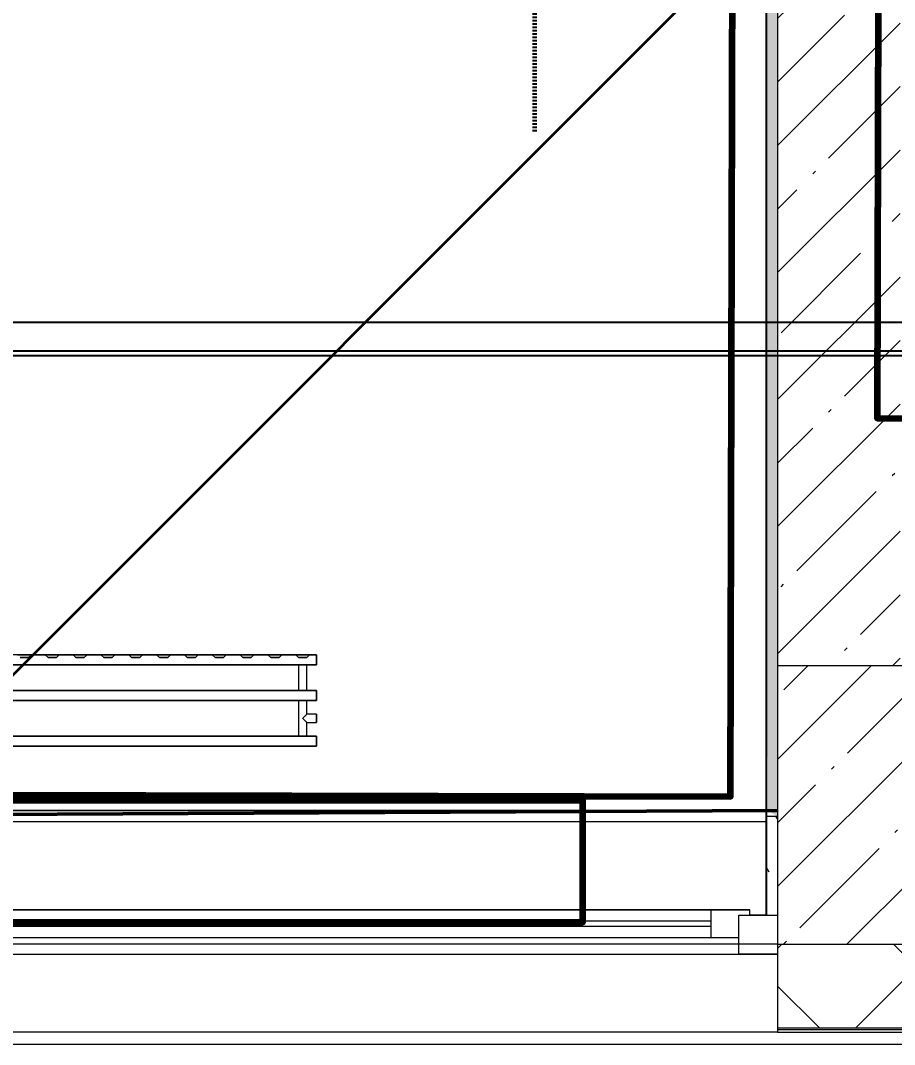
# Model space of a CAD drawing. Header units: millimetres. Extents: x -249154 to 415037, y -45458 to 354837.
# Drawn here: x 46114 to 47685, y -416 to 1423 of the extents above; entities that cross this region are included whole.
import ezdxf

# ---------------------------------------------------------------- set-up
doc = ezdxf.new("R2010")
doc.units = ezdxf.units.MM
doc.linetypes.add('Штрих короткий', pattern=[600, 300, -300])
for name, color, linetype, lineweight in [('2)2 штукатурка', 5, 'Continuous', 50), ('3)1 шпаклевка', 4, 'Continuous', 35), ('3.4) Шп. баз 4 в 525 поз 4838м2', 160, 'Continuous', 140), ('3.4) Шп. фин 4 в 529 поз 11227м2', 6, 'Continuous', 140), ('3.5) Ремонт финишной шпаклевки', 3, 'Continuous', 60), ('4) демонтаж НЗ №2', 1, 'Continuous', 35), ('4.1) Дм уборка мусора НЗ 2', 20, 'Continuous', 35), ('5.5) Перег WD5', 3, 'Continuous', 60), ('666 покраска FK1', 211, 'Continuous', 60), ('839 штук откосы', 3, 'Continuous', 158), ('874 шпакл откосы', 5, 'Continuous', 158), ('A-FLOR', 7, 'Continuous', 9), ('A-GLAZ', 7, 'Continuous', 9), ('A-GLAZ-1', 7, 'Continuous', 5), ('A-WALL', 7, 'Continuous', 5), ('I-WALL', 7, 'Continuous', 5), ('S-COLS', 7, 'Continuous', 9), ('S-COLS-1', 7, 'Continuous', 5)]:
    doc.layers.add(name, color=color, linetype=linetype, lineweight=lineweight)
for name, color, linetype, lineweight, true_color in [('A-WALL-1', 9, 'Continuous', 5, 0x808080), ('A-WALL-FNSH-1', 9, 'Continuous', 5, 0x808080), ('M-EQPM-1', 7, 'Continuous', 9, 0xb2b2b2)]:
    doc.layers.add(name, color=color, linetype=linetype, lineweight=lineweight, true_color=true_color)
doc.styles.add('ISOCPEUR_1', font='isocpeur.ttf', dxfattribs={"height": 350})
doc.dimstyles.new('ISO-2_0_0_9К_Средний_округл2', dxfattribs={"dimscale": 304.8, "dimtxt": 199.196235, "dimasz": 0.492126, "dimexe": 0.393701, "dimexo": 0, "dimgap": 0, "dimtad": 1, "dimdec": 0, "dimrnd": 10, "dimzin": 0, "dimdsep": 46, "dimtxsty": 'ISOCPEUR_1', "dimblk1": 'OBLIQUE', "dimblk2": 'OBLIQUE', "dimsah": 1, "dimcen": 0.09, "dimdle": 0.393701, "dimazin": 0, "dimtfac": 1, "dimtdec": 4, "dimtix": 1, "dimtmove": 0, "dimatfit": 3, "dimfxl": 1, "dimtvp": 1, "dimtolj": 1, "dimtzin": 0, "dimarcsym": 2})
pattern_1 = [(0, (64.7, -136.06), (243.84, 60.96), [20.117, -162.763, 20.117, -162.763, -975.36]), (0, (64.7, -136.06), (243.84, 60.96), [-365.76, 20.117, -345.643, 20.117, -162.763, -426.72]), (0, (64.7, -136.06), (243.84, 60.96), [-914.4, 20.117, -101.803, 20.117, -284.683]), (120, (156.14, -105.58), (-174.71291, 180.691634), [20.117, -162.763, 20.117, -162.763, -975.36]), (120, (156.14, -105.58), (-174.71291, 180.691634), [-365.76, 20.117, -345.643, 20.117, -162.763, -426.72]), (120, (156.14, -105.58), (-174.71291, 180.691634), [-914.4, 20.117, -101.803, 20.117, -284.683]), (240, (186.62, 16.34), (-69.12709, -241.651634), [20.117, -162.763, 20.117, -162.763, -975.36]), (240, (186.62, 16.34), (-69.12709, -241.651634), [-365.76, 20.117, -345.643, 20.117, -162.763, -426.72]), (240, (186.62, 16.34), (-69.12709, -241.651634), [-914.4, 20.117, -101.803, 20.117, -284.683])]

# ---------------------------------------------------------------- blocks, each defined once
blk = doc.blocks.new('BSC_Колонна _Прямоугольная - 500х500-V9-Объем проектирования 1 этажа')
at = {"layer": 'S-COLS-1'}
h = blk.add_hatch(dxfattribs=at)
h.set_pattern_fill('FP_13', color=256, style=0, pattern_type=2)
h.set_pattern_definition([(45, (-47660, -150), (-114.04925, 114.04925), []), (45, (-47545.95, -150), (-114.04925, 114.04925), [201.613, -40.323, 6.706, -33.617])])
h.paths.add_polyline_path([(250, -250), (250, 250), (-250, 250), (-250, -250)])
for p, q in [((250, 250), (-250, 250)), ((-250, 250), (-250, -250)), ((250, -250), (250, 250)), ((-250, -250), (250, -250))]:
    blk.add_line(p, q, dxfattribs=at)
blk = doc.blocks.new('120_Окно_СКБ_2Ст - 120_Окно_СКБ_2Ст 3100х2500 _мал_створка слева_-22446080-Объем проектирования 1 этажа')
at = {"layer": 'A-GLAZ'}
for p, q in [((-1550, -127), (-1550, -57)), ((-1550, -57), (-1480, -57)), ((-1480, -57), (-1480, -127)), ((650, -87), (-1480, -87)), ((-1480, -87), (-1480, -127)), ((-1430, -137), (-1430, -87)), ((-1480, -127), (-1550, -127)), ((-1480, -127), (-1500, -127)), ((-1500, -127), (-1500, -137)), ((-1500, -137), (670, -137)), ((670, -137), (-1500, -137))]:
    blk.add_line(p, q, dxfattribs=at)
at = {"layer": 'A-GLAZ-1'}
for p, q in [((1550, -57), (-1550, -57)), ((-1430, -107), (600, -107)), ((-1530, -127), (-1500, -127)), ((600, -117), (-1430, -117))]:
    blk.add_line(p, q, dxfattribs=at)
blk = doc.blocks.new('radiator_prado_classic_z_tip_30_po exemplyaru - Classic Z Тип 30-500-V219-Объем проектирования 1 этажа')
at = {"layer": 'M-EQPM-1'}
for p, q in [((1600, 228), (0, 228)), ((1062.5, 228), (1087.5, 228)), ((1087.5, 228), (1062.5, 228)), ((1062.5, 228), (1087.5, 228)), ((1082.5, 223), (1067.5, 223)), ((1067.5, 223), (1082.5, 223)), ((1082.5, 223), (1087.5, 228)), ((1087.5, 228), (1082.5, 223)), ((1087.5, 228), (1112.5, 228)), ((1137.5, 228), (1112.5, 228)), ((1112.5, 228), (1137.5, 228)), ((1112.5, 228), (1117.5, 223)), ((1112.5, 228), (1117.5, 223)), ((1114.4, 228), (1137.5, 228)), ((1132.5, 223), (1117.5, 223)), ((1117.5, 223), (1132.5, 223)), ((1132.5, 223), (1137.5, 228)), ((1137.5, 228), (1132.5, 223)), ((1137.5, 228), (1162.5, 228)), ((1162.5, 228), (1187.5, 228)), ((1187.5, 228), (1162.5, 228)), ((1162.5, 228), (1187.5, 228)), ((1162.5, 228), (1167.5, 223)), ((1162.5, 228), (1167.5, 223)), ((1182.5, 223), (1167.5, 223)), ((1167.5, 223), (1182.5, 223)), ((1182.5, 223), (1187.5, 228)), ((1187.5, 228), (1182.5, 223)), ((1187.5, 228), (1212.5, 228)), ((1212.5, 228), (1237.5, 228)), ((1237.5, 228), (1212.5, 228)), ((1212.5, 228), (1237.5, 228)), ((1212.5, 228), (1217.5, 223)), ((1212.5, 228), (1217.5, 223)), ((1232.5, 223), (1217.5, 223)), ((1217.5, 223), (1232.5, 223)), ((1232.5, 223), (1237.5, 228)), ((1237.5, 228), (1232.5, 223)), ((1237.5, 228), (1262.5, 228)), ((1262.5, 228), (1287.5, 228)), ((1287.5, 228), (1262.5, 228)), ((1262.5, 228), (1287.5, 228)), ((1262.5, 228), (1267.5, 223)), ((1262.5, 228), (1267.5, 223)), ((1282.5, 223), (1267.5, 223)), ((1267.5, 223), (1282.5, 223)), ((1282.5, 223), (1287.5, 228)), ((1287.5, 228), (1282.5, 223)), ((1287.5, 228), (1312.5, 228)), ((1312.5, 228), (1337.5, 228)), ((1337.5, 228), (1312.5, 228)), ((1312.5, 228), (1337.5, 228)), ((1312.5, 228), (1317.5, 223)), ((1312.5, 228), (1317.5, 223)), ((1332.5, 223), (1317.5, 223)), ((1317.5, 223), (1332.5, 223)), ((1332.5, 223), (1337.5, 228)), ((1337.5, 228), (1332.5, 223)), ((1337.5, 228), (1362.5, 228)), ((1362.5, 228), (1387.5, 228)), ((1387.5, 228), (1362.5, 228)), ((1362.5, 228), (1387.5, 228)), ((1362.5, 228), (1367.5, 223)), ((1362.5, 228), (1367.5, 223)), ((1382.5, 223), (1367.5, 223)), ((1367.5, 223), (1382.5, 223)), ((1382.5, 223), (1387.5, 228)), ((1387.5, 228), (1382.5, 223)), ((1387.5, 228), (1412.5, 228)), ((1412.5, 228), (1437.5, 228)), ((1437.5, 228), (1412.5, 228)), ((1412.5, 228), (1437.5, 228)), ((1412.5, 228), (1417.5, 223)), ((1412.5, 228), (1417.5, 223)), ((1432.5, 223), (1417.5, 223)), ((1417.5, 223), (1432.5, 223)), ((1432.5, 223), (1437.5, 228)), ((1437.5, 228), (1432.5, 223)), ((1437.5, 228), (1462.5, 228)), ((1462.5, 228), (1487.5, 228)), ((1487.5, 228), (1462.5, 228)), ((1462.5, 228), (1487.5, 228)), ((1462.5, 228), (1467.5, 223)), ((1462.5, 228), (1467.5, 223)), ((1482.5, 223), (1467.5, 223)), ((1467.5, 223), (1482.5, 223)), ((1482.5, 223), (1487.5, 228)), ((1487.5, 228), (1482.5, 223)), ((1487.5, 228), (1512.5, 228)), ((1512.5, 228), (1537.5, 228)), ((1537.5, 228), (1512.5, 228)), ((1512.5, 228), (1537.5, 228)), ((1512.5, 228), (1517.5, 223)), ((1512.5, 228), (1517.5, 223)), ((1532.5, 223), (1517.5, 223)), ((1517.5, 223), (1532.5, 223)), ((1532.5, 223), (1537.5, 228)), ((1537.5, 228), (1532.5, 223)), ((1537.5, 228), (1562.5, 228)), ((1562.5, 228), (1587.5, 228)), ((1587.5, 228), (1562.5, 228)), ((1562.5, 228), (1587.5, 228)), ((1562.5, 228), (1567.5, 223)), ((1562.5, 228), (1567.5, 223)), ((1582.5, 223), (1567.5, 223)), ((1567.5, 223), (1582.5, 223)), ((1582.5, 223), (1587.5, 228)), ((1587.5, 228), (1582.5, 223)), ((1587.5, 228), (1600, 228)), ((1600, 210), (1600, 228)), ((1600, 228), (1600, 210)), ((0, 210), (1600, 210)), ((1567.8, 210), (32.2, 210)), ((1567.5, 210), (1567.5, 164)), ((1567.5, 210), (1567.5, 164)), ((1567.8, 210), (1567.5, 210)), ((1567.5, 210), (1582.5, 210)), ((1567.8, 210), (1567.5, 210)), ((1567.5, 210), (1567.8, 210)), ((1582.2, 210), (1567.8, 210)), ((1582.2, 210), (1567.8, 210)), ((1567.8, 210), (1582.2, 210)), ((1582.5, 210), (1582.2, 210)), ((1582.5, 210), (1582.2, 210)), ((1582.2, 210), (1582.5, 210)), ((1600, 210), (1582.2, 210)), ((1582.5, 164), (1582.5, 210)), ((1582.5, 164), (1582.5, 210)), ((1600, 164), (0, 164)), ((32.2, 164), (1567.8, 164)), ((1567.8, 164), (1567.5, 164)), ((1567.5, 164), (1582.5, 164)), ((1567.8, 164), (1567.5, 164)), ((1567.5, 164), (1567.8, 164)), ((1582.2, 164), (1567.8, 164)), ((1582.2, 164), (1567.8, 164)), ((1567.8, 164), (1582.2, 164)), ((1582.5, 164), (1582.2, 164)), ((1582.5, 164), (1582.2, 164)), ((1582.2, 164), (1582.5, 164)), ((1582.2, 164), (1600, 164)), ((1600, 146), (1600, 164)), ((1600, 164), (1600, 146)), ((0, 146), (1600, 146)), ((1567.8, 146), (32.2, 146)), ((1567.5, 146), (1567.5, 82)), ((1567.5, 146), (1567.5, 82)), ((1567.5, 146), (1567.8, 146)), ((1582.5, 146), (1567.5, 146)), ((1567.5, 146), (1567.8, 146)), ((1567.8, 146), (1567.5, 146)), ((1567.8, 146), (1581.5, 146)), ((1567.8, 146), (1581.5, 146)), ((1581.5, 146), (1567.8, 146)), ((1581.5, 146), (1582.5, 146)), ((1581.5, 146), (1582.5, 146)), ((1582.5, 146), (1581.5, 146)), ((1600, 146), (1581.5, 146)), ((1582.5, 121.5), (1582.5, 146)), ((1582.5, 121.5), (1582.5, 146)), ((1600, 121.5), (1582.5, 121.5)), ((1600, 121.5), (1582.5, 121.5)), ((1600, 121.5), (1600, 106.5)), ((1600, 120.5), (1600, 121.5)), ((1600, 121.5), (1600, 120.5)), ((1600, 120.5), (1600, 121.5)), ((1600, 107.5), (1600, 120.5)), ((1600, 120.5), (1600, 107.5)), ((1600, 107.5), (1600, 120.5)), ((1582.5, 82), (1582.5, 106.5)), ((1582.5, 106.5), (1600, 106.5)), ((1582.5, 82), (1582.5, 106.5)), ((1582.5, 106.5), (1600, 106.5)), ((1600, 106.5), (1600, 107.5)), ((1600, 107.5), (1600, 106.5)), ((1600, 106.5), (1600, 107.5)), ((1600, 82), (0, 82)), ((32.2, 82), (1567.8, 82)), ((1567.8, 82), (1567.5, 82)), ((1567.5, 82), (1582.5, 82)), ((1567.8, 82), (1567.5, 82)), ((1567.5, 82), (1567.8, 82)), ((1581.5, 82), (1567.8, 82)), ((1581.5, 82), (1567.8, 82)), ((1567.8, 82), (1581.5, 82)), ((1582.5, 82), (1581.5, 82)), ((1582.5, 82), (1581.5, 82)), ((1581.5, 82), (1582.5, 82)), ((1581.5, 82), (1600, 82)), ((1600, 64), (1600, 82)), ((1600, 82), (1600, 64)), ((1600, 64), (0, 64)), ((0, 64), (1600, 64))]:
    blk.add_line(p, q, dxfattribs=at)
for points, knots in [([(1575, 114), (1575.5, 114.5), (1576.4, 115.4), (1577.6, 116.6), (1578.4, 117.4), (1578.9, 117.9), (1579.2, 118.2), (1579.5, 118.5), (1579.8, 118.8), (1580.1, 119.2), (1580.4, 119.4), (1580.7, 119.7), (1581, 120), (1581.3, 120.3), (1581.5, 120.5), (1581.7, 120.7), (1581.9, 120.9), (1582.1, 121.1), (1582.2, 121.2), (1582.3, 121.3), (1582.5, 121.5), (1582.5, 121.5), (1582.5, 121.5)], [0, 0, 0, 0, 0.142857, 0.285714, 0.357143, 0.392857, 0.428571, 0.464286, 0.5, 0.535714, 0.571429, 0.607143, 0.642857, 0.678571, 0.714286, 0.75, 0.785714, 0.821429, 0.857143, 0.892857, 0.928571, 1, 1, 1, 1]), ([(1582.5, 106.5), (1582.5, 106.5), (1582.5, 106.5), (1582.3, 106.7), (1582.2, 106.8), (1582.1, 106.9), (1581.9, 107.1), (1581.7, 107.3), (1581.5, 107.5), (1581.3, 107.7), (1581, 108), (1580.7, 108.3), (1580.4, 108.6), (1580.1, 108.8), (1579.7, 109.3), (1579.3, 109.7), (1578.9, 110.1), (1578.4, 110.6), (1577.6, 111.4), (1576.4, 112.6), (1575.5, 113.5), (1575, 114)], [0, 0, 0, 0, 0.071429, 0.107143, 0.142857, 0.178571, 0.214286, 0.25, 0.285714, 0.321429, 0.357143, 0.392857, 0.428571, 0.464286, 0.5, 0.571429, 0.607143, 0.642857, 0.714286, 0.857143, 1, 1, 1, 1]), ([(1580.4, 119.4), (1580.3, 119.3), (1580.1, 119.2), (1579.7, 118.7), (1579.3, 118.3), (1578.9, 117.9), (1578.4, 117.4), (1578.1, 117.1), (1577.9, 116.9)], [0.4285714, 0.4285714, 0.4285714, 0.4285714, 0.4642857, 0.5, 0.5714286, 0.6071429, 0.6428571, 0.7142857, 0.7142857, 0.7142857, 0.7142857]), ([(1580.4, 119.4), (1580.3, 119.3), (1580.1, 119.2), (1579.7, 118.7), (1579.3, 118.3), (1578.9, 117.9), (1578.4, 117.4), (1578.1, 117.1), (1577.9, 116.9)], [0.4285714, 0.4285714, 0.4285714, 0.4285714, 0.4642857, 0.5, 0.5714286, 0.6071429, 0.6428571, 0.7142857, 0.7142857, 0.7142857, 0.7142857]), ([(1577.9, 116.9), (1578.1, 117.1), (1578.4, 117.4), (1578.9, 117.9), (1579.2, 118.2), (1579.5, 118.5), (1579.8, 118.8), (1580.1, 119.2), (1580.3, 119.3), (1580.4, 119.4)], [0.2857143, 0.2857143, 0.2857143, 0.2857143, 0.3571429, 0.3928571, 0.4285714, 0.4642857, 0.5, 0.5357143, 0.5714286, 0.5714286, 0.5714286, 0.5714286]), ([(1577.9, 111.1), (1578.1, 110.9), (1578.4, 110.6), (1578.9, 110.1), (1579.2, 109.8), (1579.5, 109.5), (1579.8, 109.2), (1580.1, 108.8), (1580.3, 108.7), (1580.4, 108.6)], [0.2857143, 0.2857143, 0.2857143, 0.2857143, 0.3571429, 0.3928571, 0.4285714, 0.4642857, 0.5, 0.5357143, 0.5714286, 0.5714286, 0.5714286, 0.5714286]), ([(1577.9, 111.1), (1578.1, 110.9), (1578.4, 110.6), (1578.9, 110.1), (1579.2, 109.8), (1579.5, 109.5), (1579.8, 109.2), (1580.1, 108.8), (1580.3, 108.7), (1580.4, 108.6)], [0.2857143, 0.2857143, 0.2857143, 0.2857143, 0.3571429, 0.3928571, 0.4285714, 0.4642857, 0.5, 0.5357143, 0.5714286, 0.5714286, 0.5714286, 0.5714286]), ([(1580.4, 108.6), (1580.3, 108.7), (1580.1, 108.8), (1579.7, 109.3), (1579.3, 109.7), (1578.9, 110.1), (1578.4, 110.6), (1578.1, 110.9), (1577.9, 111.1)], [0.4285714, 0.4285714, 0.4285714, 0.4285714, 0.4642857, 0.5, 0.5714286, 0.6071429, 0.6428571, 0.7142857, 0.7142857, 0.7142857, 0.7142857]), ([(1582.5, 121.5), (1582.5, 121.5), (1582.5, 121.5), (1582.3, 121.3), (1582.2, 121.2), (1582.1, 121.1), (1581.9, 120.9), (1581.7, 120.7), (1581.6, 120.6), (1581.5, 120.5)], [0, 0, 0, 0, 0.0714286, 0.1071429, 0.1428571, 0.1785714, 0.2142857, 0.25, 0.2857143, 0.2857143, 0.2857143, 0.2857143]), ([(1582.5, 121.5), (1582.5, 121.5), (1582.5, 121.5), (1582.3, 121.3), (1582.2, 121.2), (1582.1, 121.1), (1581.9, 120.9), (1581.7, 120.7), (1581.6, 120.6), (1581.5, 120.5)], [0, 0, 0, 0, 0.0714286, 0.1071429, 0.1428571, 0.1785714, 0.2142857, 0.25, 0.2857143, 0.2857143, 0.2857143, 0.2857143]), ([(1581.5, 120.5), (1581.6, 120.6), (1581.7, 120.7), (1581.9, 120.9), (1582.1, 121.1), (1582.2, 121.2), (1582.3, 121.3), (1582.5, 121.5), (1582.5, 121.5), (1582.5, 121.5)], [0.7142857, 0.7142857, 0.7142857, 0.7142857, 0.75, 0.7857143, 0.8214286, 0.8571429, 0.8928571, 0.9285714, 1, 1, 1, 1]), ([(1581.5, 107.5), (1581.6, 107.4), (1581.7, 107.3), (1581.9, 107.1), (1582.1, 106.9), (1582.2, 106.8), (1582.3, 106.7), (1582.5, 106.5), (1582.5, 106.5), (1582.5, 106.5)], [0.7142857, 0.7142857, 0.7142857, 0.7142857, 0.75, 0.7857143, 0.8214286, 0.8571429, 0.8928571, 0.9285714, 1, 1, 1, 1]), ([(1581.5, 107.5), (1581.6, 107.4), (1581.7, 107.3), (1581.9, 107.1), (1582.1, 106.9), (1582.2, 106.8), (1582.3, 106.7), (1582.5, 106.5), (1582.5, 106.5), (1582.5, 106.5)], [0.7142857, 0.7142857, 0.7142857, 0.7142857, 0.75, 0.7857143, 0.8214286, 0.8571429, 0.8928571, 0.9285714, 1, 1, 1, 1]), ([(1582.5, 106.5), (1582.5, 106.5), (1582.5, 106.5), (1582.3, 106.7), (1582.2, 106.8), (1582.1, 106.9), (1581.9, 107.1), (1581.7, 107.3), (1581.6, 107.4), (1581.5, 107.5)], [0, 0, 0, 0, 0.0714286, 0.1071429, 0.1428571, 0.1785714, 0.2142857, 0.25, 0.2857143, 0.2857143, 0.2857143, 0.2857143])]:
    blk.add_open_spline(points, degree=3, knots=knots, dxfattribs=at)
for points in [[(1577.9, 116.9), (1577.4, 116.4), (1576.4, 115.4), (1575.5, 114.5), (1575, 114)], [(1577.9, 116.9), (1577.4, 116.4), (1576.4, 115.4), (1575.5, 114.5), (1575, 114)], [(1575, 114), (1575.5, 114.5), (1576.4, 115.4), (1577.4, 116.4), (1577.9, 116.9)], [(1575, 114), (1575.5, 113.5), (1576.4, 112.6), (1577.4, 111.6), (1577.9, 111.1)], [(1575, 114), (1575.5, 113.5), (1576.4, 112.6), (1577.4, 111.6), (1577.9, 111.1)], [(1577.9, 111.1), (1577.4, 111.6), (1576.4, 112.6), (1575.5, 113.5), (1575, 114)], [(1581.5, 120.5), (1581.4, 120.4), (1581.3, 120.3), (1581, 120), (1580.7, 119.7), (1580.5, 119.5), (1580.4, 119.4)], [(1581.5, 120.5), (1581.4, 120.4), (1581.3, 120.3), (1581, 120), (1580.7, 119.7), (1580.5, 119.5), (1580.4, 119.4)], [(1580.4, 119.4), (1580.5, 119.5), (1580.7, 119.7), (1581, 120), (1581.3, 120.3), (1581.4, 120.4), (1581.5, 120.5)], [(1580.4, 108.6), (1580.5, 108.5), (1580.7, 108.3), (1581, 108), (1581.3, 107.7), (1581.4, 107.6), (1581.5, 107.5)], [(1580.4, 108.6), (1580.5, 108.5), (1580.7, 108.3), (1581, 108), (1581.3, 107.7), (1581.4, 107.6), (1581.5, 107.5)], [(1581.5, 107.5), (1581.4, 107.6), (1581.3, 107.7), (1581, 108), (1580.7, 108.3), (1580.5, 108.5), (1580.4, 108.6)]]:
    blk.add_open_spline(points, degree=3, dxfattribs=at)
blk = doc.blocks.new('_Oblique')
at = {"color": 0, "linetype": 'ByBlock', "lineweight": -2}
blk.add_line((-0.5, -0.5), (0.5, 0.5), dxfattribs=at)
blk = doc.blocks.new('*D2048')
at = {"layer": '5.5) Перег WD5', "color": 0, "lineweight": -2, "transparency": 16777216}
for p, q in [((22574.7, 383.9), (22574.7, 941.3)), ((22719.7, 383.9), (22719.7, 941.3)), ((22454.7, 821.3), (22719.7, 821.3)), ((22719.7, 821.3), (69769, 821.3))]:
    blk.add_line(p, q, dxfattribs=at)
at = {"layer": 'Defpoints', "color": 0, "transparency": 16777216}
for p in [(22719.7, 821.3), (22574.7, 383.9), (22719.7, 383.9)]:
    blk.add_point(p, dxfattribs=at)
at = {"layer": '5.5) Перег WD5', "color": 0, "lineweight": -2, "transparency": 16777216, "xscale": 304.8, "yscale": 304.8, "zscale": 304.8, "rotation": 180}
blk.add_blockref('_Oblique', (22574.7, 821.3), dxfattribs=at)
at = {"layer": '5.5) Перег WD5', "color": 0, "lineweight": -2, "transparency": 16777216, "xscale": 304.8, "yscale": 304.8, "zscale": 304.8}
blk.add_blockref('_Oblique', (22719.7, 821.3), dxfattribs=at)
at = {"layer": '5.5) Перег WD5', "color": 0, "lineweight": 25, "transparency": 16777216, "insert": (69264.6, 1288), "char_height": 350, "width": 413.715, "attachment_point": 1, "line_spacing_factor": 1.149209, "style": 'ISOCPEUR_1'}
blk.add_mtext('\\A1;150', dxfattribs=at)
blk = doc.blocks.new('*D2060')
at = {"layer": '5.5) Перег WD5', "color": 0, "lineweight": -2, "transparency": 16777216}
for p, q in [((29874.4, 363.9), (29874.4, 1001.1)), ((30274.7, 859.2), (30274.7, 1001.1)), ((29754.4, 881.1), (30274.7, 881.1)), ((30274.7, 881.1), (85573, 881.1))]:
    blk.add_line(p, q, dxfattribs=at)
at = {"layer": 'Defpoints', "color": 0, "transparency": 16777216}
for p in [(30274.7, 881.1), (30274.7, 859.2), (29874.4, 363.9)]:
    blk.add_point(p, dxfattribs=at)
at = {"layer": '5.5) Перег WD5', "color": 0, "lineweight": -2, "transparency": 16777216, "xscale": 304.8, "yscale": 304.8, "zscale": 304.8, "rotation": 180}
blk.add_blockref('_Oblique', (29874.4, 881.1), dxfattribs=at)
at = {"layer": '5.5) Перег WD5', "color": 0, "lineweight": -2, "transparency": 16777216, "xscale": 304.8, "yscale": 304.8, "zscale": 304.8}
blk.add_blockref('_Oblique', (30274.7, 881.1), dxfattribs=at)
at = {"layer": '5.5) Перег WD5', "color": 0, "lineweight": 25, "transparency": 16777216, "insert": (84984, 1347.7), "char_height": 350, "width": 478.071, "attachment_point": 1, "line_spacing_factor": 1.149209, "style": 'ISOCPEUR_1'}
blk.add_mtext('\\A1;400', dxfattribs=at)
blk = doc.blocks.new('*D2062')
at = {"layer": '5.5) Перег WD5', "color": 0, "lineweight": -2, "transparency": 16777216}
for p, q in [((36372.4, 383.9), (36372.4, 949.2)), ((36812.4, 383.9), (36812.4, 949.2)), ((36252.4, 829.2), (36812.4, 829.2)), ((36812.4, 829.2), (94860.3, 829.2))]:
    blk.add_line(p, q, dxfattribs=at)
at = {"layer": 'Defpoints', "color": 0, "transparency": 16777216}
for p in [(36812.4, 829.2), (36372.4, 383.9), (36812.4, 383.9)]:
    blk.add_point(p, dxfattribs=at)
at = {"layer": '5.5) Перег WD5', "color": 0, "lineweight": -2, "transparency": 16777216, "xscale": 304.8, "yscale": 304.8, "zscale": 304.8, "rotation": 180}
blk.add_blockref('_Oblique', (36372.4, 829.2), dxfattribs=at)
at = {"layer": '5.5) Перег WD5', "color": 0, "lineweight": -2, "transparency": 16777216, "xscale": 304.8, "yscale": 304.8, "zscale": 304.8}
blk.add_blockref('_Oblique', (36812.4, 829.2), dxfattribs=at)
at = {"layer": '5.5) Перег WD5', "color": 0, "lineweight": 25, "transparency": 16777216, "insert": (94242.3, 1295.9), "char_height": 350, "width": 501.055, "attachment_point": 1, "line_spacing_factor": 1.149209, "style": 'ISOCPEUR_1'}
blk.add_mtext('\\A1;440', dxfattribs=at)

msp = doc.modelspace()

# ---------------------------------------------------------------- hatches: boundary and pattern name
at = {"layer": '4.1) Дм уборка мусора НЗ 2'}
h = msp.add_hatch(dxfattribs=at)
h.set_pattern_fill('ANSI31', color=1, scale=444)
h.paths.add_polyline_path([(47407.8, 7547.2), (46029.8, 7550.4), (46029.8, 7543.4), (44284.2, 7547.5), (44254.7, 6933.9), (42974.7, 6912.9), (42974.7, 6947.6), (42906.4, 6947.8), (42907.8, 7534.1), (39079.8, 7543), (39079.2, 7286.8), (38799.2, 7287.4), (38783.7, 709.4), (39063.7, 708.8), (39062.2, 48.8), (42890.2, 39.8), (42891, 400.8), (43713, 398.9), (43713, 364.9), (43775.7, 364.9), (43775.7, 37.7), (47390.2, 29.2)])
at = {"layer": 'A-WALL'}
h = msp.add_hatch(dxfattribs=at)
h.set_pattern_fill('FP_24', color=256, style=0, pattern_type=2)
h.set_pattern_definition([(45, (64.7, -136.06), (-141.42136, 141.42136), []), (135, (64.7, -136.06), (-141.42136, -141.42136), [])])
h.paths.add_polyline_path([(75756.8, -386.1), (75764.7, -386.1), (75764.7, -236.1), (74044.7, -236.1), (74044.7, -386.1), (75544.7, -386.1)])
h.paths.add_polyline_path([(70724.7, -386.1), (70724.7, -236.1), (67124.7, -236.1), (67124.7, -386.1), (69886.1, -386.1)])
h.paths.add_polyline_path([(72300.8, -386.1), (72344.7, -386.1), (72344.7, -236.1), (71624.7, -237.9), (71624.7, -386.1), (72144.7, -386.1)])
h.paths.add_polyline_path([(65224.7, -386.1), (66224.7, -386.1), (66224.7, -236.1), (65224.7, -236.1), (65224.7, -254.1)])
h.paths.add_polyline_path([(63774.7, -386.1), (64324.7, -386.1), (64324.7, -236.1), (63774.7, -236.1), (63774.7, -257.4)])
h.paths.add_polyline_path([(60974.7, -386.1), (61674.7, -386.1), (61674.7, -236.1), (60974.7, -236.1), (60974.7, -264.3)])
h.paths.add_polyline_path([(60074.7, -386.1), (60074.7, -236.1), (59324.7, -236.1), (59324.7, -386.1)])
h.paths.add_polyline_path([(57224.7, -386.1), (57224.7, -236.1), (56474.7, -236.1), (56474.7, -386.1)])
h.paths.add_polyline_path([(53374.7, -386.1), (53374.7, -236.1), (51936.2, -236.1), (51936.2, -386.1)])
h.paths.add_polyline_path([(49836.2, -386.1), (49836.2, -236.1), (49124.7, -236.1), (49124.7, -386.1), (49255.4, -386.1)])
h.paths.add_polyline_path([(48224.7, -386.1), (48224.7, -236.1), (47474.7, -236.1), (47474.7, -386.1)])
h.paths.add_polyline_path([(44374.7, -386.1), (44374.7, -236.1), (42802.2, -236.1), (42802.2, -386.1)])
h.paths.add_polyline_path([(38940.1, -386.1), (39104.7, -386.1), (39104.7, -236.1), (38054.7, -236.1), (38054.7, -386.1)])
h.paths.add_polyline_path([(40702.2, -386.1), (40702.2, -236.1), (40004.7, -236.1), (40004.7, -386.1)])
h.paths.add_polyline_path([(36877, -386.1), (37154.7, -386.1), (37154.7, -236.1), (36034.7, -236.1), (36034.7, -386.1)])
h.paths.add_polyline_path([(33934.7, -386.1), (33934.7, -236.1), (33074.7, -236.1), (33074.7, -386.1)])
h.paths.add_polyline_path([(30274.7, -386.1), (30274.7, -236.1), (29274.4, -236.1), (29274.4, -386.1)])
h.paths.add_polyline_path([(28374.4, -386.1), (28374.4, -236.1), (27374.7, -236.1), (27374.7, -386.1)])
h.paths.add_polyline_path([(26474.7, -386.1), (26474.7, -236.1), (25499.7, -236.1), (25499.7, -386.1)])
h.paths.add_polyline_path([(22699.7, -386.1), (22699.7, -236.1), (21674.7, -236.1), (21674.7, -386.1)])
h.paths.add_polyline_path([(19424.7, -386.1), (20774.7, -386.1), (20774.7, -236.1), (19424.7, -236.1), (19424.7, -367.6)])
h.paths.add_polyline_path([(17324.7, -386.1), (17324.7, -236.1), (16574.7, -236.1), (16574.7, -386.1)])
h.paths.add_polyline_path([(14924.7, -386.1), (15674.7, -386.1), (15674.7, -236.1), (14924.7, -236.1), (14924.7, -378.8)])
h.paths.add_polyline_path([(12120.3, -386.1), (12824.7, -384.1), (12824.7, -236.1), (12074.7, -236.1), (12074.7, -386.1)])
h.paths.add_polyline_path([(7994.1, -386.1), (8324.4, -386.1), (8324.4, -236.1), (6894.7, -236.1), (6894.7, -386.1), (7724.7, -386.1)])
h.paths.add_polyline_path([(9224.4, -386.1), (9974.7, -386.1), (9974.7, -236.1), (9224.4, -236.1), (9224.4, -254.1)])
h.paths.add_polyline_path([(174.7, -386.1), (3794.7, -386.1), (3794.7, -236.1), (-195.3, -236.1), (-195.3, -386.1), (-45.3, -386.1)])
at = {"layer": 'I-WALL'}
h = msp.add_hatch(dxfattribs=at)
h.set_pattern_fill('FP_191', color=256, style=0, pattern_type=2)
h.set_pattern_definition(pattern_1)
h.paths.add_polyline_path([(47474.7, -6.1), (47474.7, 7523.9), (47454.7, 7523.9), (47456.5, 3.9)])
h = msp.add_hatch(dxfattribs=at)
h.set_pattern_fill('FP_1', color=256, style=0, pattern_type=2)
h.set_pattern_definition([(45, (64.7, -136.06), (-114.04925, 114.04925), []), (45, (178.75, -136.06), (-114.04925, 114.04925), [201.612, -40.322, 6.706, -33.617])])
h.paths.add_polyline_path([(47694.7, 263.9), (47694.7, 7263.9), (47474.7, 7263.9), (47474.7, 263.9)])
h = msp.add_hatch(dxfattribs=at)
h.set_pattern_fill('FP_191', color=256, style=0, pattern_type=2)
h.set_pattern_definition(pattern_1)
h.paths.add_polyline_path([(47474.7, -184.1), (47474.7, -6.1), (47454.7, 3.9), (47454.7, -184.1)])

# ---------------------------------------------------------------- linework, layer by layer
at = {"layer": '2)2 штукатурка'}
msp.add_lwpolyline([(39125.7, -16.1), (42953.7, -36.1), (42974.7, 263.9), (43474.7, 319.9), (43474.7, -16.1), (47474.7, 3.9)], dxfattribs=at)
at = {"layer": '3)1 шпаклевка', "flags": 128}
msp.add_lwpolyline([(41858.1, 7580.2), (41858.2, 7601.2), (39358.2, 7607.1), (39358.1, 7586.1), (39079.1, 7586.8), (39078.4, 7286.8), (38798.4, 7287.4), (38783, 709.4), (39063, 708.8), (39061.4, 48.8), (42889.4, 39.8), (42890.3, 400.8), (43712.3, 398.9), (43711.4, 37.9), (47389.4, 29.2), (47407, 7547.2), (46029, 7550.4), (46029, 7543.4), (44236, 7547.7), (44234.6, 6944.7), (42905.6, 6947.8), (42907.1, 7577.8)], close=True, dxfattribs=at)
msp.add_lwpolyline([(47948.4, 7265.9), (47668.4, 7266.6), (47653, 708.6), (47933, 708)], dxfattribs=at)
at = {"layer": '3.4) Шп. баз 4 в 525 поз 4838м2', "flags": 128}
for points in [[(47653.8, 708.6), (47933.8, 708), (47932.1, 7)], [(42890.2, 39.8), (42891, 400.8), (43713, 398.9), (43712.2, 37.9), (47390.2, 29.2)]]:
    msp.add_lwpolyline(points, dxfattribs=at)
at = {"layer": '3.4) Шп. фин 4 в 529 поз 11227м2', "flags": 128}
msp.add_lwpolyline([(41858.9, 7580.2), (41858.9, 7601.2), (39358.9, 7607.1), (39358.9, 7586.1), (39079.9, 7586.8), (39079.2, 7286.8), (38799.2, 7287.4), (38783.7, 709.4), (39063.7, 708.8), (39062.2, 48.8), (42890.2, 39.8), (42891, 400.8), (43713, 398.9), (43712.2, 37.9), (47390.2, 29.2), (47407.8, 7547.2), (46029.8, 7550.4), (46029.8, 7543.4), (44236.8, 7547.7), (44235.4, 6944.7), (42906.4, 6947.8), (42907.9, 7577.8)], close=True, dxfattribs=at)
msp.add_lwpolyline([(47949.2, 7265.9), (47669.2, 7266.6), (47653.8, 708.6), (47933.8, 708)], dxfattribs=at)
at = {"layer": '3.5) Ремонт финишной шпаклевки', "linetype": 'Штрих короткий', "ltscale": 0.01}
msp.add_lwpolyline([(47038.5, 1223), (47038.5, 6990.9)], dxfattribs=at)
at = {"layer": '4) демонтаж НЗ №2', "flags": 128}
msp.add_lwpolyline([(41858.9, 7580.2), (41858.9, 7601.2), (39358.9, 7607.1), (39358.9, 7586.1), (39079.9, 7586.8), (39079.2, 7286.8), (38799.2, 7287.4), (38783.7, 709.4), (39063.7, 708.8), (39062.2, 48.8), (42890.2, 39.8), (42891, 400.8), (43713, 398.9), (43712.2, 37.9), (47390.2, 29.2), (47407.8, 7547.2), (46029.8, 7550.4), (46029.8, 7543.4), (44236.8, 7547.7), (44235.4, 6944.7), (42906.4, 6947.8), (42907.9, 7577.8)], close=True, dxfattribs=at)
msp.add_lwpolyline([(47949.2, 7265.9), (47669.2, 7266.6), (47653.8, 708.6), (47933.8, 708)], dxfattribs=at)
at = {"layer": '666 покраска FK1', "flags": 128}
msp.add_lwpolyline([(41858.9, 7580.2), (41858.9, 7601.2), (39358.9, 7607.1), (39358.9, 7586.1), (39079.9, 7586.8), (39079.2, 7286.8), (38799.2, 7287.4), (38783.7, 709.4), (39063.7, 708.8), (39062.2, 48.8), (42890.2, 39.8), (42891, 400.8), (43713, 398.9), (43712.2, 37.9), (47390.2, 29.2), (47407.8, 7547.2), (46029.8, 7550.4), (46029.8, 7543.4), (44236.8, 7547.7), (44235.4, 6944.7), (42906.4, 6947.8), (42907.9, 7577.8)], close=True, dxfattribs=at)
msp.add_lwpolyline([(47949.2, 7265.9), (47669.2, 7266.6), (47653.8, 708.6), (47933.8, 708)], dxfattribs=at)
at = {"layer": '839 штук откосы', "ltscale": 0.01}
msp.add_lwpolyline([(44394.7, -196.1), (47124.7, -196.1), (47124.7, 21.9), (44394.7, 21.9)], close=True, dxfattribs=at)
at = {"layer": '874 шпакл откосы', "ltscale": 0.01}
msp.add_lwpolyline([(44394.7, -196.1), (47124.7, -196.1), (47124.7, 21.9), (44394.7, 21.9)], close=True, dxfattribs=at)
at = {"layer": 'A-FLOR'}
for p, q in [((47454.7, 7523.9), (47454.7, 4.9)), ((43774.7, 3.9), (47454.7, 3.9)), ((47454.7, -16.1), (44394.7, -16.1))]:
    msp.add_line(p, q, dxfattribs=at)
at = {"layer": 'A-WALL'}
for p, q in [((47454.7, -6.1), (47454.7, 4.9)), ((47474.7, -386.1), (48224.7, -386.1)), ((47474.7, -394.1), (44374.7, -394.1)), ((47474.7, -389.1), (48224.7, -389.1)), ((72344.7, -416.1), (-225.3, -416.1))]:
    msp.add_line(p, q, dxfattribs=at)
at = {"layer": 'A-WALL-1'}
for p, q in [((47474.7, 7263.9), (47474.7, 263.9)), ((47454.7, 3.9), (47454.7, -184.1)), ((47474.7, 3.9), (47454.7, 3.9)), ((47454.7, -6.1), (47474.7, -6.1)), ((47454.7, -184.1), (47474.7, -184.1)), ((47474.7, -236.1), (47474.7, -386.1))]:
    msp.add_line(p, q, dxfattribs=at)
at = {"layer": 'A-WALL-FNSH-1'}
for p, q in [((47453.7, 7522.9), (47453.7, 4.9)), ((47453.7, 4.9), (47454.7, 4.9)), ((47453.7, 3.9), (47453.7, -184.1)), ((47454.7, 3.9), (47453.7, 3.9)), ((47453.7, -184.1), (47454.7, -184.1)), ((47474.7, -386.1), (47474.7, -394.1)), ((47474.7, -394.1), (48224.7, -394.1))]:
    msp.add_line(p, q, dxfattribs=at)
at = {"layer": 'I-WALL'}
for p, q in [((44374.7, 4.9), (47453.7, 4.9)), ((47474.7, -236.1), (44374.7, -236.1))]:
    msp.add_line(p, q, dxfattribs=at)

# ---------------------------------------------------------------- block references
at = {"layer": 'A-GLAZ', "color": 3, "rotation": 180}
msp.add_blockref('120_Окно_СКБ_2Ст - 120_Окно_СКБ_2Ст 3100х2500 _мал_створка слева_-22446080-Объем проектирования 1 этажа', (45924.7, -311.1), dxfattribs=at)
at = {"layer": 'M-EQPM-1'}
msp.add_blockref('radiator_prado_classic_z_tip_30_po exemplyaru - Classic Z Тип 30-500-V219-Объем проектирования 1 этажа', (45046.4, 55.6), dxfattribs=at)
at = {"layer": 'S-COLS'}
msp.add_blockref('BSC_Колонна _Прямоугольная - 500х500-V9-Объем проектирования 1 этажа', (47724.7, 13.9), dxfattribs=at)

# ---------------------------------------------------------------- dimensions: what is measured, and where the dimension line sits
at = {"layer": '5.5) Перег WD5', "color": 18, "lineweight": 25, "true_color": 0x000000}
for base, p1, p2, override, picture, middle in [((30274.7, 881.1), (29874.4, 363.9), (30274.7, 859.2), {"dimasz": 1, "dimpost": '<>', "dimtxsty": 'ISOCPEUR_1', "dimfxl": 636.772131}, '*D2060', (85223, 881.1)), ((22719.7, 821.3), (22574.7, 383.9), (22719.7, 383.9), {"dimasz": 1, "dimpost": '<>', "dimtxsty": 'ISOCPEUR_1', "dimfxl": 145.000007}, '*D2048', (69471.5, 821.3)), ((36812.4, 829.2), (36372.4, 383.9), (36812.4, 383.9), {"dimasz": 1, "dimpost": '<>', "dimtxsty": 'ISOCPEUR_1', "dimfxl": 440.000113}, '*D2062', (94492.8, 829.2))]:
    dim = msp.add_linear_dim(base=base, p1=p1, p2=p2, dimstyle='ISO-2_0_0_9К_Средний_округл2', override=override, dxfattribs=at)
    dim.commit()
    dim.dimension.update_dxf_attribs({"geometry": picture, "text_midpoint": middle, "dimtype": 160})

doc.saveas('drawing.dxf')
